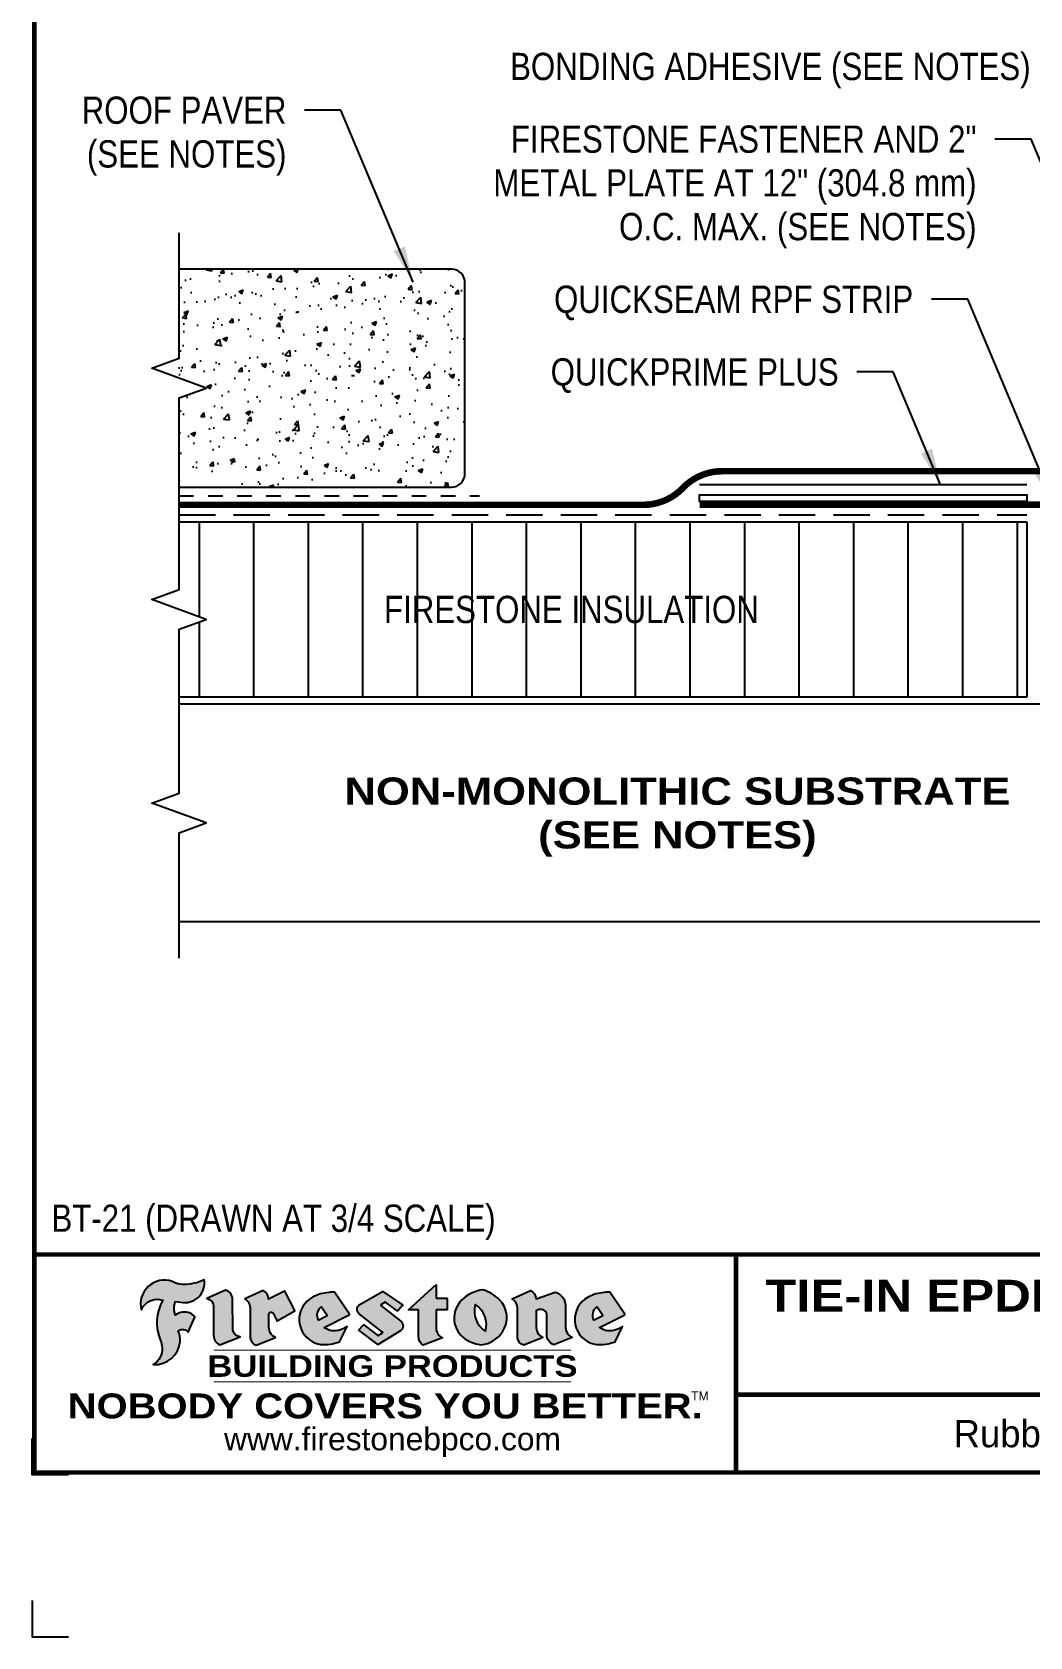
# Model space of a CAD drawing. Header units: inches. Extents: x 99.4 to 119.5, y -159.4 to -142.7.
# Drawn here: x 99.45 to 106.31, y -159.43 to -148.38 of the extents above; entities that cross this region are included whole.
import ezdxf
from ezdxf.enums import TextEntityAlignment as Align

# ---------------------------------------------------------------- set-up
doc = ezdxf.new("R2010")
doc.units = ezdxf.units.IN
doc.header["$MEASUREMENT"] = 0
doc.linetypes.add('HIDDEN', pattern=[0.375, 0.25, -0.125])
doc.linetypes.add('HIDDEN2', pattern=[0.1875, 0.125, -0.0625])
doc.layers.get('0').update_dxf_attribs({"linetype": 'CONTINUOUS'})
doc.layers.get('DEFPOINTS').update_dxf_attribs({"linetype": 'CONTINUOUS'})
for name, color, linetype in [('FSBP-ACCESSORY-OTHER', 7, 'CONTINUOUS'), ('FSBP-ADHESIVE', 1, 'HIDDEN'), ('FSBP-ANNO-NOTE', 7, 'CONTINUOUS'), ('FSBP-INSULATION', 7, 'CONTINUOUS'), ('FSBP-MEMBRANE', 7, 'CONTINUOUS'), ('FSBP-SUBSTRATE-GENERIC', 9, 'CONTINUOUS'), ('FSBP-TTLB', 7, 'CONTINUOUS'), ('FSBP-TTLB-BORDER', 7, 'CONTINUOUS'), ('FSBP-TTLB-TEXT', 7, 'CONTINUOUS')]:
    doc.layers.add(name, color=color, linetype=linetype)
doc.styles.add('FSBP_ARIAL', font='arial.ttf')
doc.styles.add('FSBP_ARIAL_BOLD', font='')
doc.styles.add('FSBP_ARIAL_NAR', font='ARIALN.TTF')
doc.styles.add('FSBP_BANKGOTHIC', font='bgothm.ttf')
doc.styles.get('FSBP_ARIAL_BOLD').set_extended_font_data('Arial Black')
doc.linetypes.add('ZIGZAG', pattern='A,0.0001,-0.2,[131,ltypeshp.shx,S=0.2,R=0,X=-0.2,Y=0],-0.4,[131,ltypeshp.shx,S=0.2,R=180,X=0.2,Y=0],-0.2', length=0.8001)
doc.dimstyles.new('FSBP-LEADER', dxfattribs={"dimtxt": 0.1875, "dimasz": 0.25, "dimexe": 0.0625, "dimexo": 0.125, "dimgap": 0.125, "dimtad": 0, "dimtih": 1, "dimtoh": 1, "dimdec": 4, "dimzin": 0, "dimdsep": 46, "dimlunit": 4, "dimtxsty": 'FSBP_ARIAL_NAR', "dimcen": 0.09375, "dimclrd": 256, "dimclre": 256, "dimclrt": 256, "dimadec": 0, "dimazin": 0, "dimtfac": 1, "dimtdec": 4, "dimtofl": 0, "dimtmove": 0, "dimatfit": 3, "dimfxl": 0, "dimtolj": 1, "dimtzin": 0, "dimlwd": -1, "dimlwe": -1, "dimarcsym": 0})

# ---------------------------------------------------------------- blocks, each defined once
blk = doc.blocks.new('TTLB-EPDM_2')
at = {"layer": 'FSBP-TTLB-TEXT'}
h = blk.add_hatch(color=1, dxfattribs=at)
edge = h.paths.add_edge_path()
edge.add_arc((1.037309769669573, -0.1982514792917306), 0.1319107607348553, 264.0410451462098, 370.3106169565175)
edge.add_arc((1.027551646585694, 0.1214293576525799), 0.3273056962876235, 270.05058356628535, 295.23459397187514, ccw=False)
edge.add_arc((1.022801957313345, -0.06680179986895154), 0.1391656561713503, 249.3281275763668, 272.0749124149863, ccw=False)
edge.add_line((0.9736743133014443, -0.1970076156048179), (0.9474927838574558, -0.1852745150568325))
edge.add_arc((0.8939498971398288, -0.3394262635682071), 0.1631857907024099, 70.84590087378872, 194.3325259843273)
edge.add_arc((0.8444260109029493, -0.4259936440910768), 0.1179914261095279, 70.96950098067128, 156.9641407594482, ccw=False)
edge.add_arc((1.153141409296894, -0.4684497516079468), 0.3110405457095052, 150.3231137483159, 203.2084295854517)
edge.add_arc((0.7562495500622943, -0.6412608153899899), 0.1218587156617311, 0.8849157075190988, 24.34668939894999, ccw=False)
edge.add_arc((0.7493781665697374, -0.6475258110744375), 0.1289731377238325, -58.36655102076742, 3.6216782311386737, ccw=False)
edge.add_arc((0.8256699029544474, -0.5792158350996106), 0.1783301886510354, 267.2205474105585, 354.1381621173521)
edge.add_arc((0.7903121048625305, -0.6011409294291745), 0.212787892960859, 0.9996158580669322, 21.00503380861244)
edge.add_arc((1.01880712263941, -0.5666691048185161), 0.05136395668415847, 40.82117713173261, 125.52727787225791, ccw=False)
edge.add_line((1.057676976260041, -0.5330924682126437), (1.102776947655911, -0.4308018311949837))
edge.add_arc((1.040858222524664, -0.4699705673995949), 0.07326744446031509, 32.31675181867256, 66.31481236598174)
edge.add_arc((1.032262518825329, -0.5063316993097662), 0.1102246948011782, 69.8179132332389, 125.254734720681)
edge.add_arc((1.127708877207287, -0.368959353531244), 0.1659710644737306, 164.1569669952081, 196.5811013160487, ccw=False)
edge.add_line((0.9680425188342383, -0.3236487780942383), (1.023615334387159, -0.3294494641845773))
h = blk.add_hatch(color=1, dxfattribs=at)
edge = h.paths.add_edge_path()
edge.add_line((2.763460561272041, -0.2072496393923444), (2.763460561272041, -0.2969520779963801))
edge.add_arc((2.765767478062699, -0.2969520779963943), 0.00230691679065842, 179.9999999996471, 269.9999999996471)
edge.add_line((2.765767478062685, -0.2992589947870528), (2.835417693520355, -0.2992589947870528))
edge.add_arc((2.835417693520355, -0.3015659115777538), 0.002306916790701052, 0, 90, ccw=False)
edge.add_line((2.837724610311056, -0.3015659115777538), (2.837724610311056, -0.3790761307453892))
edge.add_arc((2.83541769352037, -0.3790761307453749), 0.002306916790686842, 269.99999999964706, 359.99999999964706, ccw=False)
edge.add_line((2.835417693520355, -0.3813830475360618), (2.765767478062685, -0.3813830475360618))
edge.add_arc((2.765767478062699, -0.3836899643267202), 0.00230691679065842, 90.00000000035294, 180.0000000003529)
edge.add_line((2.763460561272041, -0.3836899643267344), (2.763460561272041, -0.5033995910642801))
edge.add_arc((2.836735953378943, -0.5071368822038516), 0.07337063740681413, 177.0802527808789, 245.3249543133826)
edge.add_line((2.806105814540615, -0.5738080530967267), (2.674529557384915, -0.6226036013049594))
edge.add_arc((2.708610405062069, -0.564298408791804), 0.06753517344606039, 177.0345319916277, 239.6926428024901, ccw=False)
edge.add_line((2.641165668230087, -0.560804539009709), (2.641165668230087, -0.3836899643267344))
edge.add_arc((2.638858751439429, -0.3836899643267202), 0.00230691679065842, 359.9999999996471, 449.999999999647)
edge.add_line((2.638858751439443, -0.3813830475360618), (2.572857950769389, -0.3813830475360618))
edge.add_line((2.572857950769389, -0.3813830475360618), (2.763460561272041, -0.2072496393923444))
h = blk.add_hatch(color=1, dxfattribs=at)
edge = h.paths.add_edge_path()
edge.add_line((1.275239419159561, -0.6223407783464694), (1.415345367376062, -0.5660418822574371))
edge.add_arc((1.421019305783958, -0.5090099247487757), 0.05731350411836949, 181.9717871001989, 264.31851000495806, ccw=False)
edge.add_line((1.363739737527226, -0.5109819325197265), (1.363412352251203, -0.3102363679013962))
edge.add_arc((1.294263659668751, -0.3103491388303989), 0.06914878453844908, 0.0934405599591014, 72.42834396969012)
edge.add_line((1.315139561173908, -0.2444268274366692), (1.186839444240604, -0.3024209471341379))
edge.add_arc((1.175246268095289, -0.3585110609420917), 0.05727567197445628, -0.017399788185912257, 78.322067691347, ccw=False)
edge.add_line((1.232521937428658, -0.3585284546236807), (1.232574268422297, -0.555126496687123))
edge.add_arc((1.305699496415486, -0.5558575689677219), 0.07312888236350451, 179.4272023230205, 245.3845503102953)
h = blk.add_hatch(color=1, dxfattribs=at)
edge = h.paths.add_edge_path()
edge.add_line((1.792026821926584, -0.3839679064720229), (1.722158956877934, -0.2518542302253621))
edge.add_arc((1.720119655279638, -0.2529327078887852), 0.002306916790721817, 27.87197133405656, 117.3766794470751)
edge.add_line((1.719058846382097, -0.250884159729182), (1.610638460368705, -0.3070279753467702))
edge.add_arc((1.547088841662962, -0.3061026658494403), 0.06355635479880145, 359.165808011073, 425.8793658831422)
edge.add_line((1.573061729235633, -0.2480956029480268), (1.446879247402876, -0.3051325108639702))
edge.add_arc((1.407812067100189, -0.370357133046621), 0.07602957263902092, -3.441403975725109, 59.07992244284969, ccw=False)
edge.add_line((1.483704536400296, -0.3749210150788969), (1.483704536400296, -0.5723838140635706))
edge.add_arc((1.54053746518044, -0.568254406115083), 0.05698275005415228, 184.1557352478595, 255.3066498366543)
edge.add_line((1.526084036778343, -0.6233736605654059), (1.657291340682093, -0.570650514527486))
edge.add_arc((1.688298576827198, -0.5021390388423987), 0.0752015358480571, 207.5160880841914, 245.649226723163, ccw=False)
edge.add_arc((1.721050197024907, -0.4914488168456328), 0.1093332836229113, 179.4823365255141, 204.5537900001094, ccw=False)
edge.add_line((1.611721375809452, -0.4904610114968335), (1.611721375809452, -0.4126404716788983))
edge.add_arc((1.628589765097195, -0.414159299036043), 0.01693662875851176, 28.356188110622725, 174.8549701683585, ccw=False)
edge.add_arc((1.627340435522395, -0.4197189881350504), 0.02111886817708033, 22.216893572439517, 40.10213956426492, ccw=False)
edge.add_line((1.646891420738257, -0.4117336534413738), (1.666638796144639, -0.4549750258192233))
edge.add_arc((1.668737246926742, -0.4540167099035481), 0.002306916790685496, 204.545128184284, 299.6323508190091)
edge.add_line((1.669877862091766, -0.4560219186518992), (1.791128135493295, -0.3870515928837648))
edge.add_line((1.791128135493295, -0.3870515928837648), (1.792026821926584, -0.3839679064720229))
h = blk.add_hatch(color=1, dxfattribs=at)
h.paths.add_polyline_path([(2.063388732080512, -0.2583237030618903, 0.02524281661523788), (2.025024361750752, -0.2610532129309178, 0.1213611957758757), (1.901773912052249, -0.3008158885520373, 0.6151668103976068), (1.93274136141747, -0.6099060679591872, 0.05306812109568645), (1.967936229862175, -0.617865745600497, 0.1150932231766138), (2.099126721549737, -0.5994933789882708), (2.151195569562105, -0.4944891916583316, -0.08755405562188731), (2.104230609512001, -0.5187113292177372, -0.265591761123442), (1.992692314386659, -0.5010701623316862), (2.165347897647223, -0.4141184325909109, 0.4518949533370738), (2.166222728871162, -0.4107679608846269)])
h.paths.add_polyline_path([(2.014217313945437, -0.4188965037300676), (1.951113654018855, -0.4515330109460507, -0.3720533890450154), (1.973177450672722, -0.3607130665457561)], flags=16)
h = blk.add_hatch(color=1, dxfattribs=at)
edge = h.paths.add_edge_path()
edge.add_arc((2.260407392426802, -0.3775796671688782), 0.04152450223225729, 123.20805433950699, 232.2027298779723, ccw=False)
edge.add_line((2.237665217914071, -0.3428366421988329), (2.393535971665983, -0.2540943745380986))
edge.add_arc((2.394677353533142, -0.2560991469722482), 0.002306916790741334, 55.64644466176611, 119.65426054492559, ccw=False)
edge.add_line((2.395979141996861, -0.2541946229174954), (2.531809646140459, -0.3470380726374032))
edge.add_arc((2.530468902927946, -0.3489153772789875), 0.002306916790700397, -42.731101238422525, 54.4661353739603, ccw=False)
edge.add_line((2.532163440279987, -0.3504807552658491), (2.498457913851155, -0.3869673252714421))
edge.add_arc((2.496763376499139, -0.3854019472845934), 0.002306916790672934, 233.7527076894875, 317.26889876138785, ccw=False)
edge.add_line((2.495399362263356, -0.38726241234572), (2.413849913492982, -0.3274738082119626))
edge.add_arc((2.412485899257181, -0.3293342732731342), 0.002306916790720064, 53.75270768979358, 124.4135619297835)
edge.add_line((2.41118211687575, -0.3274311136421062), (2.382933981293377, -0.346782838468144))
edge.add_arc((2.38423776367478, -0.3486859980991606), 0.002306916790694898, 124.4135619293799, 231.8459020253626)
edge.add_line((2.382812599816248, -0.3505000469010184), (2.519899969301207, -0.4581994452042721))
edge.add_arc((2.494247019847682, -0.4908523236374461), 0.04152450223225742, -55.21225898295222, 51.84590202520428, ccw=False)
edge.add_line((2.517938320565804, -0.5249552055672808), (2.364434947484597, -0.6179520922513717))
edge.add_arc((2.36323960192349, -0.6159790200102006), 0.002306916790726996, 233.2955624372927, 301.20872157023314, ccw=False)
edge.add_line((2.361860787187538, -0.6178285429225383), (2.231266621301074, -0.5204709167214361))
edge.add_arc((2.232647938930649, -0.5186232623475259), 0.002306916790697672, 135.5134179846393, 233.21798691998708, ccw=False)
edge.add_line((2.231002150870836, -0.5170067083764565), (2.262839375599356, -0.4845937328397696))
edge.add_arc((2.264485163659225, -0.4862102868108537), 0.002306916790748497, 53.0352839999411, 135.513417985369, ccw=False)
edge.add_line((2.265872365996302, -0.4843670465239001), (2.361834678328762, -0.5565872257804898))
edge.add_arc((2.363221880665761, -0.5547439854936304), 0.002306916790627066, 233.0352840000685, 302.2362632414394)
edge.add_line((2.36445241715569, -0.5566953042850713), (2.39428499383348, -0.5378823484768844))
edge.add_arc((2.393054457343549, -0.5359310296853765), 0.002306916790685166, 302.2362632406177, 412.2027298768422)
edge.add_line((2.394468296066179, -0.5341081404551886), (2.234958295420142, -0.4103916733127022))
h = blk.add_hatch(color=1, dxfattribs=at)
edge = h.paths.add_edge_path(flags=16)
edge.add_arc((2.940363509127394, -0.4847985213681437), 0.1684614578629418, 344.5558804047865, 417.0140046669545)
edge.add_arc((3.194458079644619, -0.3883534532477785), 0.1684614578629414, 164.5558804047864, 237.0140046669546)
edge = h.paths.add_edge_path()
edge.add_arc((3.069375116502199, -0.4399344555144872), 0.1828726885096673, 136.0914512150047, 191.213418978326)
edge.add_arc((3.064939550433406, -0.4318234379590333), 0.1803148804748503, 194.0167254156723, 240.6663730831859)
edge.add_arc((3.098047041778981, -0.3845058757092554), 0.2378525180183701, 239.2975390661776, 264.2889872773176)
edge.add_arc((3.04884478212623, -0.4190232383793012), 0.203760689247156, 277.1986764832036, 326.503572961274)
edge.add_arc((3.077739326803546, -0.4341046616465112), 0.171374865791709, 325.3768876809902, 406.3828327799087)
edge.add_arc((3.011839488065919, -0.4896144380417797), 0.2571945645850002, 44.28462553519766, 73.82901434867304)
edge.add_arc((3.117152499586992, -0.4983433120546693), 0.2579560664039132, 97.50292863483666, 134.1039137579027)
h = blk.add_hatch(color=1, dxfattribs=at)
edge = h.paths.add_edge_path()
edge.add_line((3.322690228557462, -0.5721896537377091), (3.322690228557462, -0.3749210150788969))
edge.add_arc((3.246797759257384, -0.3703571330465745), 0.076029572638996, 356.5585960242387, 419.0799224428129)
edge.add_line((3.285864939560099, -0.3051325108639702), (3.412047421392799, -0.2480956029480268))
edge.add_arc((3.386074533820159, -0.3061026658494941), 0.06355635479883807, 0.3962622833877276, 65.87936588318718, ccw=False)
edge.add_line((3.449629368605429, -0.3056631084210863), (3.580526418688805, -0.2593848434574539))
edge.add_arc((3.555744121700958, -0.3530904070730321), 0.09692726601172152, 2.366977007666776, 75.18615851992018, ccw=False)
edge.add_line((3.652588689330287, -0.3490873311063041), (3.652588689330287, -0.4883770011386872))
edge.add_arc((3.761877549389556, -0.4914934052703811), 0.1093332836229047, 178.3666365323574, 204.5537900000422)
edge.add_arc((3.729125929191727, -0.5021836272670953), 0.07520153584796169, 207.5160880841711, 245.2240541443093)
edge.add_line((3.697611150971852, -0.5704631245385627), (3.572585913552643, -0.6207021253773775))
edge.add_arc((3.59534718600759, -0.5526356419907701), 0.07177131519198746, 180.3328587115751, 251.51018566665869, ccw=False)
edge.add_line((3.523577081955409, -0.5530525936986663), (3.523577081955409, -0.4153032515383615))
edge.add_arc((3.486319529276879, -0.4148773504126441), 0.0372599868942854, 359.3450650296066, 449.0500281941028)
edge.add_arc((3.482769874121713, -0.4419622099033496), 0.06447454900600783, 86.29402372314017, 119.8211331593848)
edge.add_line((3.450707067966732, -0.3860252459975726), (3.450707067966732, -0.4904610114968335))
edge.add_arc((3.560035889182251, -0.491448816845647), 0.1093332836229751, 179.4823365255069, 204.5537900001023)
edge.add_arc((3.527284268984408, -0.5021390388424952), 0.07520153584796385, 207.5160880841699, 245.6492267231416)
edge.add_line((3.496277032839316, -0.570650514527486), (3.365069728935509, -0.6233736605654059))
edge.add_arc((3.37950248606194, -0.5682868177318081), 0.05694615642555727, 183.9298782390169, 255.318496325343, ccw=False)
h = blk.add_hatch(color=1, dxfattribs=at)
h.paths.add_polyline_path([(3.957695472291277, -0.2583237030618903, 0.02524281661523822), (3.919331101961575, -0.2610532129309178, 0.1085638477195505), (3.807890832595604, -0.2939221658134414, 0.6425897848490651), (3.827048101628293, -0.6099060679591872, 0.05306812109569052), (3.862242970072884, -0.617865745600497, 0.1150932231766133), (3.993433461760503, -0.5994933789882708), (4.045502309772871, -0.4944891916583316, -0.08755405562189084), (3.998537349722767, -0.5187113292177372, -0.2655917611234366), (3.886999054597368, -0.5010701623316862), (4.059654637857989, -0.4141184325909109, 0.4518949533370731), (4.060529469081928, -0.4107679608846269)])
h.paths.add_polyline_path([(3.90852405415626, -0.4188965037300676), (3.845420394229677, -0.4515330109460507, -0.3720533890450147), (3.867484190883488, -0.3607130665457561)], flags=16)
at = {"layer": 'DEFPOINTS', "color": 1}
blk.add_lwpolyline([(0.234375, -1.515625), (-0.015625, -1.515625), (-0.015625, -1.265625)], dxfattribs=at)
at = {"layer": 'DEFPOINTS', "linetype": 'Continuous', "ltscale": 1.75}
blk.add_lwpolyline([(-0.015625, -2.380833333333342), (-0.015625, -2.630833333333342), (0.234375, -2.630833333333342)], dxfattribs=at)
at = {"layer": 'FSBP-TTLB', "const_width": 0.03125}
for points in [[(0, 0), (0, -1.5), (20, -1.5), (20, 0), (0, 0)], [(4.825208527206769, 0), (4.825208527206769, -0.9643749050531198)], [(4.825208527206769, -0.9643749050531198), (15.84028770518938, -0.9643749050531198)], [(4.825208527206769, -0.9643749050531198), (4.825208527206769, -1.5)]]:
    blk.add_lwpolyline(points, dxfattribs=at)
at = {"layer": 'FSBP-TTLB-BORDER', "const_width": 0.03125}
blk.add_lwpolyline([(20, 0), (20, 13), (0, 13), (0, 0)], dxfattribs=at)
at = {"layer": 'FSBP-TTLB-TEXT', "color": 1}
blk.add_line((0.7358432058323388, -0.379822754145593), (0.7358432058323388, -0.379822754145593), dxfattribs=at)
for points in [[(1.023615323725323, -0.3294494630716969, 0.5000510906601082), (1.167090420776901, -0.1746414942047778, -0.1103304102359608), (1.027840608309816, -0.2058762110801382, -0.09957876667165425), (0.9736743133014443, -0.1970076156048179), (0.9474927838574558, -0.1852745150568325, 0.5978159689075124), (0.7358432058323388, -0.379822754145593, -0.3938834584182213), (0.8828996422548698, -0.3144510229727047, 0.2349406564350952), (0.86727108227484, -0.5910237178633082, -0.1027304183841549), (0.8780937320133262, -0.6393788197974146, -0.2772692352614086), (0.8170223912655956, -0.7573362346216896, 0.3985429150902959), (1.003067614090241, -0.5974286950643517, 0.0875124847930418), (0.9889600163401155, -0.5248671157293501, -0.3874031597924062), (1.057676976260041, -0.5330924682126437), (1.102776947655911, -0.4308018311949837, 0.1494423498871741), (1.07029056398062, -0.4028746979725923, 0.2467195073738216), (0.9686394281704906, -0.4163228904100862, -0.1424285161541127), (0.9680425188342383, -0.3236487780942383), (1.023615334387159, -0.3294494641845773)], [(2.763460561272041, -0.2072496393923444), (2.763460561272041, -0.2969520779963801, 0.4142135623730958), (2.765767478062685, -0.2992589947870528), (2.835417693520355, -0.2992589947870528, -0.414213562373095), (2.837724610311056, -0.3015659115777538), (2.837724610311056, -0.3790761307453892, -0.4142135623730938), (2.835417693520355, -0.3813830475360618), (2.765767478062685, -0.3813830475360618, 0.4142135623730958), (2.763460561272041, -0.3836899643267344), (2.763460561272041, -0.5033995910642801, 0.3068985753588853), (2.806105814540615, -0.5738080530967267), (2.674529557384915, -0.6226036013049594, -0.2804194150632976), (2.641165668230087, -0.560804539009709), (2.641165668230087, -0.3836899643267344, 0.414213562373095), (2.638858751439443, -0.3813830475360618), (2.572857950769389, -0.3813830475360618), (2.763460561272041, -0.2072496393923444)], [(2.166222728871162, -0.4107679608846269), (2.063388732080512, -0.2583237030618903, 0.02524281661523788), (2.025024361750752, -0.2610532129309178, 0.1085638477195265), (1.913584092384895, -0.2939221658134414, 0.6425897848491228), (1.93274136141747, -0.6099060679591872, 0.05306812109568648), (1.967936229862175, -0.617865745600497, 0.1150932231766137), (2.099126721549737, -0.5994933789882708), (2.151195569562105, -0.4944891916583316, -0.0875540556218873), (2.104230609512001, -0.5187113292177372, -0.2655917611234418), (1.992692314386659, -0.5010701623316862), (2.165347897647223, -0.4141184325909109)], [(4.060529469081928, -0.4107679608846269), (3.957695472291277, -0.2583237030618903, 0.02524281661523788), (3.919331101961575, -0.2610532129309178, 0.1085638477195265), (3.807890832595604, -0.2939221658134414, 0.6425897848491228), (3.827048101628293, -0.6099060679591872, 0.05306812109568648), (3.862242970072884, -0.617865745600497, 0.1150932231766137), (3.993433461760503, -0.5994933789882708), (4.045502309772871, -0.4944891916583316, -0.0875540556218873), (3.998537349722767, -0.5187113292177372, -0.2655917611234418), (3.886999054597368, -0.5010701623316862), (4.059654637857989, -0.4141184325909109)], [(4.059654637857989, -0.4141184325909109, 0.4518949533370731), (4.060529469081928, -0.4107679608846269, 0.4518949533370731)]]:
    blk.add_lwpolyline(points, format="xyb", dxfattribs=at)
for points in [[(1.275239419159561, -0.6223407783464694), (1.415345367376062, -0.5660418822574371, -0.3756100036733062), (1.363739737527226, -0.5109819325197265), (1.363412352251203, -0.3102363679013962, 0.3265360292958048), (1.315139561173908, -0.2444268274366692), (1.186839444240604, -0.3024209471341379, -0.3557863980845349), (1.232521937428658, -0.3585284546236807), (1.232574268422297, -0.555126496687123, 0.2960110723418457)], [(1.792026821926584, -0.3839679064720229), (1.722158956877934, -0.2518542302253621, 0.4116839150163434), (1.719058846382097, -0.250884159729182), (1.610638460368705, -0.3070279753467702, 0.2996033003794034), (1.573061729235633, -0.2480956029480268), (1.446879247402876, -0.3051325108639702, -0.2797757560995365), (1.483704536400296, -0.3749210150788969), (1.483704536400296, -0.5723838140635706, 0.320828638474519), (1.526084036778343, -0.6233736605654059), (1.657291340682093, -0.570650514527486, -0.1679398621276611), (1.621603752698661, -0.5368819723450571, -0.1098333365370753), (1.611721375809452, -0.4904610114968335), (1.611721375809452, -0.4126404716788983, -0.743334502655012), (1.64349420176768, -0.4061152228778298, -0.07819791644735608), (1.646891420738257, -0.4117336534413738), (1.666638796144639, -0.4549750258192233, 0.4404648714563479), (1.669877862091766, -0.4560219186518992), (1.791128135493295, -0.3870515928837648)], [(2.234958295420142, -0.4103916733127022, -0.5150044486718882), (2.237665217914071, -0.3428366421988329), (2.393535971665983, -0.2540943745380986, -0.2867822934100265), (2.395979141996861, -0.2541946229174954), (2.531809646140459, -0.3470380726374032, -0.4515027974650387), (2.532163440279987, -0.3504807552658491), (2.498457913851155, -0.3869673252714421, -0.3814439164929681), (2.495399362263356, -0.38726241234572), (2.413849913492982, -0.3274738082119626, 0.3184718635035665), (2.41118211687575, -0.3274311136421062), (2.382933981293377, -0.346782838468144, 0.5064094529656681), (2.382812599816248, -0.3505000469010184), (2.519899969301207, -0.4581994452042721, -0.5043597839115849), (2.517938320565804, -0.5249552055672808), (2.364434947484597, -0.6179520922513717, -0.3053163970316367), (2.361860787187538, -0.6178285429225383), (2.231266621301074, -0.5204709167214361, -0.4541703869768119), (2.231002150870836, -0.5170067083764565), (2.262839375599356, -0.4845937328397696, -0.3762644290664977), (2.265872365996302, -0.4843670465239001), (2.361834678328762, -0.5565872257804898, 0.3114700032088108), (2.36445241715569, -0.5566953042850713), (2.39428499383348, -0.5378823484768844, 0.520381097387146), (2.394468296066179, -0.5341081404551886)], [(2.937624918725987, -0.3131105398334029, 0.2452625673097023), (2.889993533867141, -0.4754966266250307, 0.2064059665179019), (2.976604338974084, -0.5890186876871866, 0.1094800500670344), (3.074378098474654, -0.6211778035979165, 0.2185147641853038), (3.218764944843201, -0.5314757029352819, 0.3689489483072479), (3.195959963110113, -0.3100352223135445, 0.1296305888694145), (3.0834694040758, -0.242595816912754, 0.1610736375384317)], [(3.322690228557462, -0.5721896537377091), (3.322690228557462, -0.3749210150788969, 0.2797757560995341), (3.285864939560099, -0.3051325108639702), (3.412047421392799, -0.2480956029480268, -0.2937618496109166), (3.449629368605429, -0.3056631084210863), (3.580526418688805, -0.2593848434574539, -0.3288760160581939), (3.652588689330287, -0.3490873311063041), (3.652588689330287, -0.4883770011386872, 0.114762897203527), (3.662431105063263, -0.536926560769686, 0.166032965990522), (3.697611150971852, -0.5704631245385627), (3.572585913552643, -0.6207021253773775, -0.3209557512194564), (3.523577081955409, -0.5530525936986663), (3.523577081955409, -0.4153032515383615, 0.4127061514896111), (3.48693727661589, -0.3776224848030694, 0.1473421876160361), (3.450707067966732, -0.3860252459975726), (3.450707067966732, -0.4904610114968335, 0.1098333365370753), (3.460589444855941, -0.5368819723450855, 0.1679398621276611), (3.496277032839316, -0.570650514527486), (3.365069728935509, -0.6233736605654059, -0.3219729545308964), (3.322690228557462, -0.5721896537377091, 29.1476284739)], [(1.951113654018855, -0.4515330109460507), (2.014217313945437, -0.4188965037300676), (1.973177450672722, -0.3607130665457561, 0.3720533890450154)], [(3.10274193015772, -0.5296595419651595, 0.3271311138286319), (3.032079658614293, -0.3434924326507627, 0.3271311138286322)], [(3.845420394229677, -0.4515330109460507), (3.90852405415626, -0.4188965037300676), (3.867484190883488, -0.3607130665457561, 0.3720533890450154)]]:
    blk.add_lwpolyline(points, format="xyb", close=True, dxfattribs=at)
at = {"layer": 'FSBP-TTLB-TEXT', "const_width": 0.0078125}
for points in [[(1.233926579809207, -0.6584455781731435), (3.691229482685259, -0.6584455781731577)], [(1.233926579809207, -0.8761560960495984), (3.691229482685259, -0.8761560960495842)]]:
    blk.add_lwpolyline(points, dxfattribs=at)
at = {"layer": 'FSBP-TTLB-TEXT', "color": 1}
for centre, start, end in [((1.789987520328282, -0.3850463841354355), 299.6323508193319, 27.87197133380463), ((2.164310260790558, -0.412058050385383), 296.7304547840455, 34.00233684987403)]:
    blk.add_arc(centre, 0.00230691679068068, start, end, dxfattribs=at)
at = {"layer": 'FSBP-TTLB-TEXT', "lineweight": 18, "style": 'FSBP_ARIAL_BOLD'}
blk.add_text('BUILDING PRODUCTS', height=0.1484375, dxfattribs=at).set_placement((2.462578031247233, -0.7673008371113639), align=Align.MIDDLE_CENTER)
at = {"layer": 'FSBP-TTLB-TEXT', "color": 1}
for s, height, style, p in [('NOBODY COVERS YOU BETTER.', 0.171875, 'FSBP_ARIAL_BOLD', (2.412604263603384, -1.041650450587369)), ('TM', 0.0625, 'FSBP_BANKGOTHIC', (4.576671173373001, -0.9725745042934193))]:
    blk.add_text(s, height=height, dxfattribs=dict(at, style=style)).set_placement(p, align=Align.MIDDLE_CENTER)
at = {"layer": 'FSBP-TTLB-TEXT'}
for s, height, style, p in [('www.firestonebpco.com', 0.15625, 'FSBP_ARIAL', (2.462578031247233, -1.268657306740124)), ('RubberGard  EPDM', 0.1875, 'FSBP_BANKGOTHIC', (7.443365678241776, -1.23218745252656))]:
    blk.add_text(s, height=height, dxfattribs=dict(at, style=style)).set_placement(p, align=Align.MIDDLE_CENTER)
for tag, height, style, p in [('MAXIMUM_WARRANTY', 0.1875, 'FSBP_ARIAL_BOLD', (18.03987100774941, 0.2240244307510579)), ('ACCPT_SYSTEMS', 0.21875, 'FSBP_ARIAL', (12.49438170418193, -1.23218745252656))]:
    blk.add_attdef(tag, text='', height=height, dxfattribs=dict(at, style=style)).set_placement(p, align=Align.MIDDLE_LEFT)
for tag, height, style, p in [('DETAIL_DESCP_LINE_1', 0.21875, 'FSBP_ARIAL_BOLD', (10.33118450231211, -0.2831249841755152)), ('DETAIL_DESCP_LINE_2', 0.21875, 'FSBP_ARIAL_BOLD', (10.33118450231211, -0.6812499208775904)), ('ISSUE_REV_DATE', 0.21875, 'FSBP_ARIAL', (16.84069633627263, -0.7282559425942452)), ('DETAIL_NUMBER', 0.4375, 'FSBP_ARIAL', (18.91941590748775, -0.8931630692489421))]:
    blk.add_attdef(tag, text='', height=height, dxfattribs=dict(at, style=style)).set_placement(p, align=Align.MIDDLE_CENTER)

msp = doc.modelspace()

# ---------------------------------------------------------------- hatches: boundary and pattern name
at = {"layer": 'FSBP-ACCESSORY-OTHER'}
h = msp.add_hatch(dxfattribs=at)
h.set_pattern_fill('AR-CONC', color=256, scale=0.045, style=0)
h.set_pattern_definition([(49.99999999999999, (-0.2911708417776708, 4.973799150320701e-13), (0.3227670821703391, -0.0282384607421678), [0.03375, -0.37125]), (355, (-0.2911708417776708, 4.973799150320701e-13), (-0.06243810012584999, 0.3384864601650053), [0.027, -0.297]), (100.4513999999999, (-0.264273585777687, -0.002353202999501036), (0.2603292217713097, 0.3102477939274291), [0.02868308549999999, -0.3155139503999997]), (46.18420000000001, (-0.2911708417776708, 0.09000000000050079), (0.4802584718815399, -0.07448355644805817), [0.050625, -0.556875]), (96.6356, (-0.2511493065276795, 0.08379301185050281), (0.4205982174969165, 0.4383530419051987), [0.04302462959999992, -0.4732708499999994]), (351.1842, (-0.2911708417776708, 0.09000000000050079), (0.4205978753101322, 0.438353370416396), [0.04050000000000001, -0.4455000000000001]), (21, (-0.2461708417776549, 0.06750000000050704), (0.2686081734533077, -0.1811785007994025), [0.03375, -0.37125]), (326.0000000000001, (-0.2461708417776549, 0.06750000000050704), (0.1094918993647118, 0.3263175202710838), [0.02699999999999999, -0.2969999999999999]), (71.4514, (-0.2237868369276725, 0.05240177730050277), (0.3781001828616705, 0.1451387235194786), [0.0286830855, -0.3155139504]), (37.49999999999999, (-0.2911708417776708, 4.973799150320701e-13), (0.005471934892780801, 0.1498022342240902), [0, -0.2934, 0, -0.3015, 0, -0.298125]), (7.499999999999999, (-0.2911708417776708, 4.973799150320701e-13), (0.1183812918489669, 0.1774852703470621), [0, -0.1719, 0, -0.28665, 0, -0.113625]), (327.5, (-0.3915208417776057, 4.973799150320701e-13), (0.240220096277584, -0.01014969228047091), [0, -0.1125, 0, -0.351, 0, -0.4657499999999999]), (317.5, (-0.4365208417776785, 4.973799150320701e-13), (0.2624337762040738, 0.04504724204954295), [0, -0.14625, 0, -0.2331, 0, -0.33075])])
h.paths.add_polyline_path([(100.4576234404134, -151.5152901157587), (102.330201364411, -151.5152901157585, 0.4142135623730451), (102.423951364411, -151.4215401157585), (102.423951364411, -150.1090401157587, 0.4142135623731005), (102.3302013644111, -150.0152901157587), (100.4576234404134, -150.0152901157587), (100.4576234404134, -150.7652901157587), (100.6451234404134, -150.8335345346836), (100.4576234404134, -150.9017789536086)])
at = {"layer": 'FSBP-INSULATION'}
h = msp.add_hatch(dxfattribs=at)
h.set_pattern_fill('LINE', color=256, scale=3, angle=90, style=0)
h.set_pattern_definition([(90, (-66.6527223092857, -35.02110395251782), (-0.375, 2.296136913416957e-17), [])])
h.paths.add_polyline_path([(106.286914682525, -151.7531602435711), (100.4576234404134, -151.753160243571), (100.4576234404134, -152.3566758685712), (100.6451234404135, -152.424920287496), (100.4576234404134, -152.493164706421), (100.4576234404135, -152.960191493571), (106.2869146825253, -152.9601914935711)])
h.paths.add_polyline_path([(109.0056646825253, -151.7531602435716), (109.0056646825252, -152.9601914935711), (117.3417107672107, -152.9601914935711), (117.3417107672107, -152.3566758685711), (117.1542107672107, -152.2884314496462), (117.3417107672107, -152.2201870307212), (117.3417107672105, -151.7531602435716)])
h.paths.add_polyline_path([(101.8185172628721, -152.5021290575206), (104.4932060418626, -152.5021290575206), (104.4932060418626, -152.2110947805765), (101.8185172628721, -152.2110947805765)], flags=24)
h.paths.add_polyline_path([(111.3826945879543, -152.5021290575209), (113.8308741582135, -152.5021290575209), (113.8308741582135, -152.2110947805768), (111.3826945879543, -152.2110947805768)], flags=24)

# ---------------------------------------------------------------- linework, layer by layer
at = {"layer": 'FSBP-ACCESSORY-OTHER'}
msp.add_lwpolyline([(100.4576234404134, -151.5152901157587), (100.4576234404134, -150.9017789536086), (100.6451234404134, -150.8335345346836), (100.2701234404134, -150.6970456968338), (100.4576234404134, -150.6288012779089), (100.4576234404134, -149.7652901157587)], dxfattribs=at)
msp.add_lwpolyline([(100.4576234404134, -151.5152901157587), (102.330201364411, -151.5152901157585, 0.4142135623730451), (102.423951364411, -151.4215401157585), (102.423951364411, -150.1090401157587, 0.4142135623731449), (102.330201364411, -150.0152901157587), (100.4576234404134, -150.0152901157587)], format="xyb", dxfattribs=at)
at = {"layer": 'FSBP-ADHESIVE', "linetype": 'ZIGZAG', "ltscale": 0.15}
msp.add_line((106.286914682525, -151.4981602435711), (104.036914682525, -151.4981602435711), dxfattribs=at)
at = {"layer": 'FSBP-ADHESIVE'}
msp.add_line((100.4576234404135, -151.7062852435711), (106.286914682525, -151.7062852435694), dxfattribs=at)
at = {"layer": 'FSBP-INSULATION'}
for p, q in [((100.4576234404134, -151.7531602435711), (106.286914682525, -151.7531602435711)), ((106.286914682525, -151.7531602435711), (106.2869146825253, -152.9601914935711)), ((106.2869146825253, -152.9601914935711), (100.4576234404134, -152.9601914935711))]:
    msp.add_line(p, q, dxfattribs=at)
msp.add_lwpolyline([(100.4576234404134, -152.9601914935711), (100.4576234404134, -152.4931647064209), (100.6451234404134, -152.424920287496), (100.2701234404134, -152.2884314496462), (100.4576234404134, -152.2201870307212), (100.4576234404134, -151.5152901157587)], dxfattribs=at)
at = {"layer": 'FSBP-MEMBRANE', "const_width": 0.045}
msp.add_lwpolyline([(113.5056646825253, -151.4272820344853), (111.5596622469427, -151.4272820344853, 0.1989123673797129), (111.3607884647338, -151.5096582522766), (111.3637251912307, -151.5067215257798, -0.1989123673797007), (111.164851409022, -151.5890977435711), (108.7002872469425, -151.5890977435711, -0.1989123673796491), (108.5014134647336, -151.5067215257799), (108.4824159003165, -151.4877239613625, 0.1989123673796531), (108.2835421181076, -151.4053477435713), (104.192244768415, -151.4053477435711, 0.2049186113516271), (103.9216021825251, -151.5211289935711, -0.204918611351631), (103.6509595966352, -151.6369102435712), (100.4576234404135, -151.6369102435712)], format="xyb", dxfattribs=at)
at = {"layer": 'FSBP-MEMBRANE', "linetype": 'HIDDEN2', "ltscale": 0.75}
msp.add_lwpolyline([(100.4576234404134, -151.5757267291698), (102.5228501740104, -151.5757267291698)], dxfattribs=at)
at = {"layer": 'FSBP-MEMBRANE'}
msp.add_lwpolyline([(106.286914682525, -151.6134727435712), (104.036914682525, -151.6134727435712), (104.036914682525, -151.5684727435711), (106.286914682525, -151.5684727435711)], close=True, dxfattribs=at)
at = {"layer": 'FSBP-MEMBRANE', "const_width": 0.045}
msp.add_lwpolyline([(107.3411334325251, -151.6359727435711), (104.036914682525, -151.6359727435711)], dxfattribs=at)
at = {"layer": 'FSBP-SUBSTRATE-GENERIC'}
for p, q in [((100.4576234404134, -153.007066493571), (107.359180307525, -153.0070664935711)), ((117.3417107672108, -154.5070664935711), (100.4576234404134, -154.5070664935711))]:
    msp.add_line(p, q, dxfattribs=at)
msp.add_lwpolyline([(100.4576234404134, -154.7570664935711), (100.4576234404134, -153.8935553314209), (100.6451234404134, -153.825310912496), (100.2701234404134, -153.6888220746462), (100.4576234404134, -153.6205776557212), (100.4576234404134, -152.9601914935711)], dxfattribs=at)

# ---------------------------------------------------------------- block references
ref = msp.add_blockref('TTLB-EPDM_2', (99.46270113045529, -156.7951417894166))
ref.add_attrib('DETAIL_DESCP_LINE_1', 'TIE-IN EPDM SYSTEM TO EXISTING THERMOPLASTIC SYSTEM', dxfattribs={"layer": 'FSBP-TTLB-TEXT', "height": 0.21875, "style": 'FSBP_ARIAL_BOLD'}).set_placement((109.7938856327674, -157.0782667735921), align=Align.MIDDLE_CENTER)

# ---------------------------------------------------------------- texts
at = {"layer": 'DEFPOINTS', "style": 'FSBP_ARIAL_NAR'}
msp.add_text('BT-21 (DRAWN AT 3/4 SCALE)', height=0.1875, dxfattribs=at).set_placement((99.57985848452967, -156.5451417894165), align=Align.MIDDLE_LEFT)
at = {"layer": 'FSBP-ANNO-NOTE', "style": 'FSBP_ARIAL_NAR'}
for s, p in [('BONDING ADHESIVE (SEE NOTES)', (106.313681324537, -148.620635070895)), ('ROOF PAVER', (101.1962051180724, -148.921416320895)), ('FIRESTONE FASTENER AND 2"', (105.9417279349743, -149.120635070895)), ('(SEE NOTES)', (101.1962051180724, -149.222197570895)), ('METAL PLATE AT 12" (304.8 mm)', (105.9417279349743, -149.421416320895)), ('O.C. MAX. (SEE NOTES)', (105.9417279349743, -149.722197570895)), ('QUICKSEAM RPF STRIP', (105.5061373750346, -150.222197570895)), ('QUICKPRIME PLUS', (104.9937041125121, -150.722197570895))]:
    msp.add_text(s, height=0.1875, dxfattribs=at).set_placement(p, align=Align.MIDDLE_RIGHT)
at = {"layer": 'FSBP-ANNO-NOTE'}
for s, style, p in [('FIRESTONE INSULATION', 'FSBP_ARIAL_NAR', (103.1558616523674, -152.3566758685711)), ('NON-MONOLITHIC SUBSTRATE', 'FSBP_ARIAL_BOLD', (103.8846401811819, -153.6066758685711)), ('(SEE NOTES)', 'FSBP_ARIAL_BOLD', (103.8846401811819, -153.9074571185711))]:
    msp.add_text(s, height=0.1875, dxfattribs=dict(at, style=style)).set_placement(p, align=Align.MIDDLE_CENTER)

# ---------------------------------------------------------------- leaders
for points in [[(102.0685005354159, -150.1049656401538), (101.5712051180724, -148.921416320895), (101.3212051180724, -148.921416320895)], [(107.3485612505199, -151.5763697823195), (106.3167279349743, -149.1206350708951), (106.0667279349743, -149.1206350708951)], [(106.4751674700088, -151.6359727435711), (105.8811373750346, -150.222197570895), (105.6311373750346, -150.222197570895)], [(105.6947426432876, -151.4981602435711), (105.3687041125121, -150.722197570895), (105.1187041125121, -150.722197570895)]]:
    msp.add_leader(points, dimstyle='FSBP-LEADER', dxfattribs=at)

doc.saveas('drawing.dxf')
